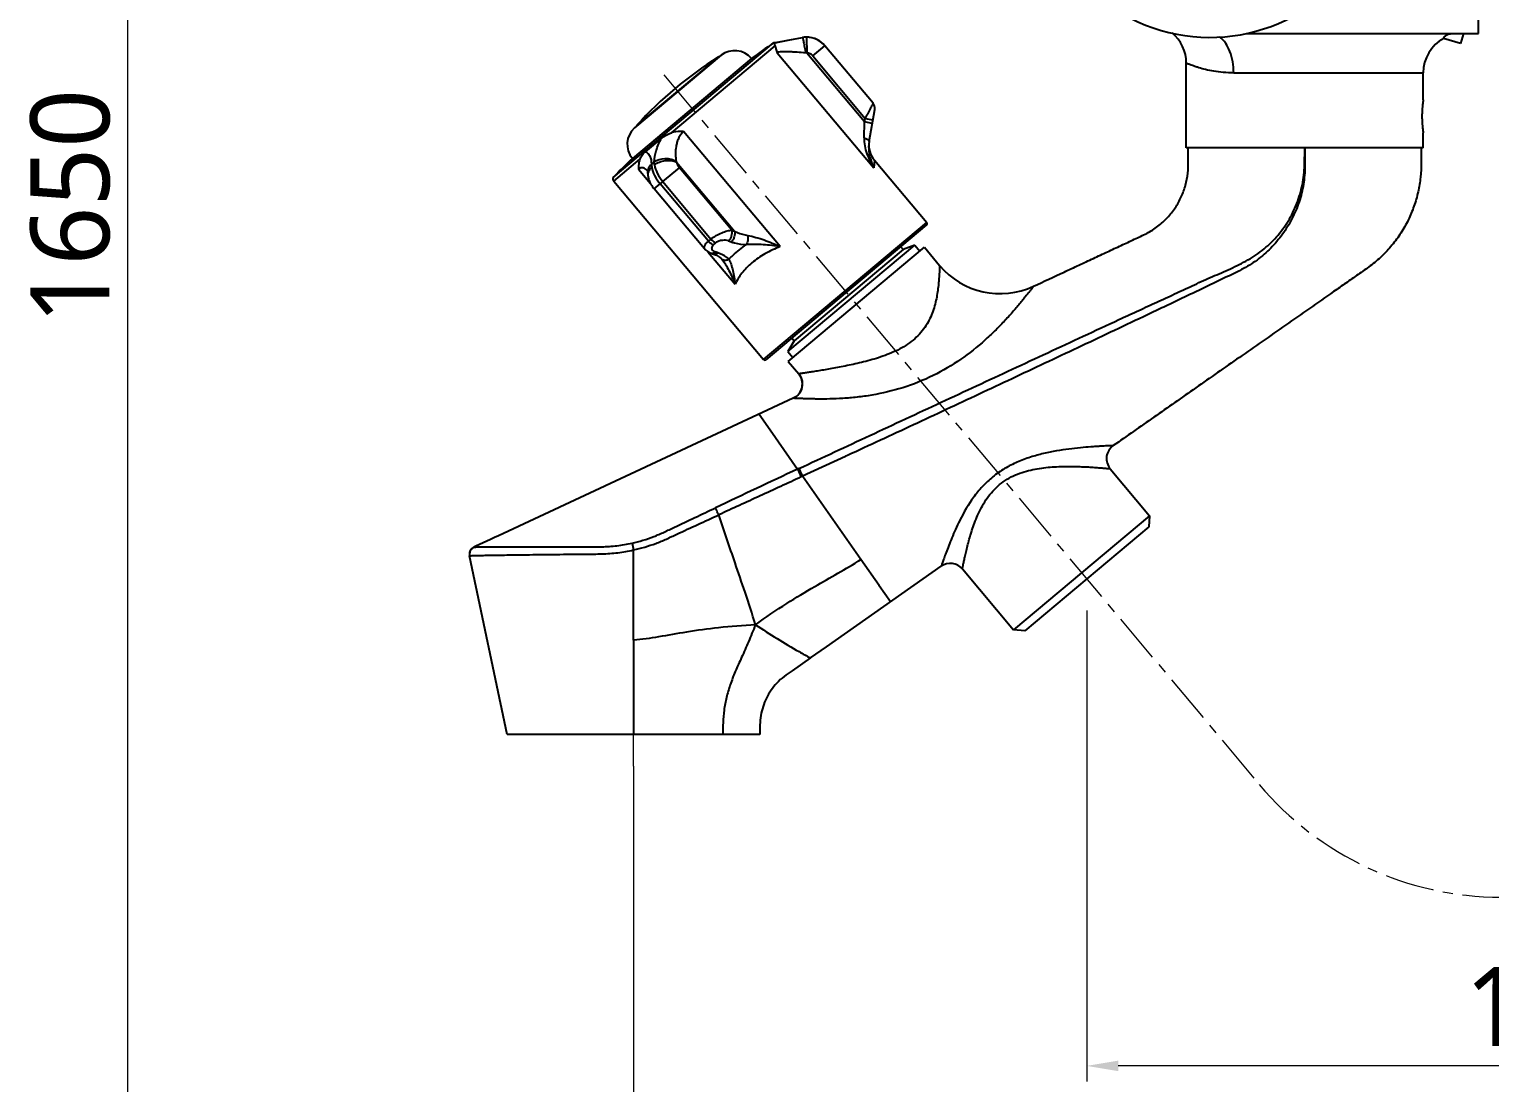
# Model space of a CAD drawing. Extents: x 0 to 1128, y 0 to 827.
# Drawn here: x 554.1 to 739, y 128.1 to 261.5 of the extents above; entities that cross this region are included whole.
import ezdxf

# ---------------------------------------------------------------- set-up
doc = ezdxf.new("R2010")
doc.units = 0
doc.header["$LTSCALE"] = 10
doc.header["$MEASUREMENT"] = 0
doc.header["$PDMODE"] = 3
doc.header["$PDSIZE"] = -10
doc.linetypes.add('CENTER', pattern=[2, 1.25, -0.25, 0.25, -0.25])
doc.linetypes.add('CENTER2', pattern=[28.575000000000003, 19.05, -3.175, 3.175, -3.175])
doc.layers.get('0').update_dxf_attribs({"linetype": 'CONTINUOUS'})
doc.layers.get('DEFPOINTS').update_dxf_attribs({"linetype": 'CONTINUOUS'})
doc.layers.add('Cneter', color=1, linetype='CENTER2', lineweight=13)
doc.styles.add('Daelim Dimension', font='')
doc.styles.get('Daelim Dimension').set_extended_font_data('NanumGothic')
doc.dimstyles.new('DEFAULT', dxfattribs={"dimscale": 2, "dimtxt": 2, "dimasz": 2, "dimexe": 0, "dimexo": 2, "dimgap": 1, "dimtad": 1, "dimdec": 1, "dimzin": 9, "dimdsep": 46, "dimtxsty": 'Daelim Dimension', "dimcen": 0.5, "dimclrd": 252, "dimclre": 252, "dimclrt": 3, "dimadec": 1, "dimazin": 0, "dimtfac": 1, "dimtdec": 1, "dimtix": 1, "dimtmove": 0, "dimatfit": 3, "dimfxl": 1, "dimtolj": 1, "dimtzin": 1, "dimlwd": 9, "dimlwe": 9, "dimarcsym": 0})

# ---------------------------------------------------------------- blocks, each defined once
blk = doc.blocks.new('*D3')
at = {"color": 5, "lineweight": 9, "ltscale": 0.5, "transparency": 16777216}
for p, q in [((806.1090623778505, 190.3389021796926), (806.1090623778505, 128.2045567462239)), ((687.9900060381503, 187.8891588290427), (687.9900060381503, 128.2045567462239)), ((802.1090623778505, 130.2045567462239), (691.9900060381503, 130.2045567462239))]:
    blk.add_line(p, q, dxfattribs=at)
at = {"color": 5, "ltscale": 0.5, "transparency": 16777216}
for points in [[(691.9900060381503, 130.8712234128906), (691.9900060381503, 129.5378900795573), (687.9900060381503, 130.2045567462239)], [(802.1090623778505, 130.8712234128906), (802.1090623778505, 129.5378900795573), (806.1090623778505, 130.2045567462239)]]:
    blk.add_solid(points, dxfattribs=at)
at = {"layer": 'DEFPOINTS', "color": 0, "ltscale": 0.5, "transparency": 16777216}
for p in [(806.1090623778505, 194.3389021796926), (687.9900060381503, 191.8891588290427), (687.9900060381503, 130.2045567462239)]:
    blk.add_point(p, dxfattribs=at)
at = {"color": 7, "ltscale": 0.5, "transparency": 16777216, "insert": (747.0495342080003, 137.6480474472254), "char_height": 10, "attachment_point": 5, "style": 'Daelim Dimension'}
blk.add_mtext('\\A1;118', dxfattribs=at)
blk = doc.blocks.new('*D4')
at = {"color": 5, "lineweight": 9, "ltscale": 0.5, "transparency": 16777216}
for p, q in [((806.1090623778505, 190.3389021796926), (806.1090623778505, 105.7116776742469)), ((630.6090625383499, 168.1606804445927), (630.6090625383499, 105.7116776742469)), ((802.1090623778505, 107.7116776742469), (634.6090625383499, 107.7116776742469))]:
    blk.add_line(p, q, dxfattribs=at)
at = {"color": 5, "ltscale": 0.5, "transparency": 16777216}
for points in [[(634.6090625383499, 108.3783443409135), (634.6090625383499, 107.0450110075802), (630.6090625383499, 107.7116776742469)], [(802.1090623778505, 108.3783443409135), (802.1090623778505, 107.0450110075802), (806.1090623778505, 107.7116776742469)]]:
    blk.add_solid(points, dxfattribs=at)
at = {"layer": 'DEFPOINTS', "color": 0, "ltscale": 0.5, "transparency": 16777216}
for p in [(806.1090623778505, 194.3389021796926), (630.6090625383499, 172.1606804445927), (630.6090625383499, 107.7116776742469)]:
    blk.add_point(p, dxfattribs=at)
at = {"color": 7, "ltscale": 0.5, "transparency": 16777216, "insert": (718.3590624581002, 115.0979437686675), "char_height": 10, "attachment_point": 5, "style": 'Daelim Dimension'}
blk.add_mtext('\\A1;175', dxfattribs=at)

msp = doc.modelspace()

# ---------------------------------------------------------------- linework, layer by layer
at = {"color": 5, "lineweight": 9, "ltscale": 0.5}
msp.add_line((566.5202751388279, 356.3479801148044), (566.5202723429082, 117.2323925733233), dxfattribs=at)
at = {"color": 7, "linetype": 'Continuous'}
for p, q in [((737.6090623778505, 260.9606804445927), (737.6090623778505, 311.2792579011926)), ((708.1955814837504, 260.9606804445927), (737.6090623778505, 260.9606804445927)), ((735.7264477165504, 260.9606804445927), (735.3376968498505, 259.6891336544927)), ((628.0109204952505, 242.7243572734927), (648.3423673868504, 259.7844668614927)), ((648.5957445075503, 259.8396831984927), (648.5279721518505, 259.7828154397927)), ((648.5957445075503, 259.8396831984927), (652.0072186494504, 260.4412181336926)), ((652.0072186559505, 260.4412181347927), (652.0078027739503, 260.4402137535926)), ((654.6033720429505, 259.6530631916927), (654.8270694377504, 259.4142360536927)), ((660.9294556606503, 252.1416958425926), (654.8270696703503, 259.4142362698927)), ((735.3376920394503, 259.6891179202927), (733.2004206126503, 260.3425473700926)), ((645.5498081232504, 257.7912968591927), (630.4587325938505, 245.1283809483926)), ((641.6816828197502, 258.2006947537927), (630.7272472831503, 249.0088319352927)), ((700.6090623778505, 246.4606804445927), (700.6090623778505, 257.1970702512927)), ((730.6090623778505, 252.5602448069927), (730.6090623778505, 255.9606804445927)), ((660.4326646141503, 247.2671496480927), (661.1482189697504, 251.3252600560926)), ((730.6090623778505, 246.4606804445927), (730.6090623778505, 248.3607740489927)), ((634.1408859787505, 247.7106167381926), (632.0936019915503, 245.9927414996927)), ((730.6090623778505, 246.4606804445927), (700.6090623778505, 246.4606804445927)), ((661.1083356136503, 244.9277577949927), (667.7452004009506, 237.0182503411926)), ((632.3776336025503, 243.3676023328927), (632.3776372331504, 243.3672045674926)), ((628.1053808262504, 242.2546044039926), (647.0620004367502, 219.6629848796927)), ((639.5861253310504, 233.6805951998927), (633.2119773943505, 241.2770089031926)), ((667.7204814389502, 236.7364272114926), (647.3438006387505, 219.6383618673926)), ((640.3933596832503, 233.1462749581926), (640.7231214056503, 233.0313735158927)), ((650.1314788977504, 220.6720943769927), (666.2184122032504, 234.1706341803927)), ((650.1997331750504, 219.4239592265927), (667.4357331452504, 233.8866804445927)), ((664.7479517337506, 233.5894749873927), (650.9591517575504, 222.0192980130926)), ((664.4265579288503, 233.9724972089926), (664.7479517337506, 233.5894749873927)), ((666.2184122032504, 234.1706341803927), (664.7479517337506, 233.5894749873927)), ((666.2184122032504, 234.1706341803927), (666.8611998129504, 233.4045897372927)), ((667.4357331452504, 233.8866804445927), (669.3712384985504, 231.5800349862927)), ((641.7123235961503, 232.4611587787927), (641.7140106385505, 232.4594342589926)), ((641.7140504605504, 232.4593830863926), (641.7845532118504, 232.3808130422927)), ((641.7805419754504, 232.3856210967926), (641.7844655662504, 232.3809421034927)), ((650.9591517575504, 222.0192980130926), (650.1314788977504, 220.6720943769927)), ((650.6377579527502, 222.4023202345927), (650.9591517575504, 222.0192980130926)), ((650.1314788977504, 220.6720943769927), (650.7742665074504, 219.9060499338927)), ((650.1997331750504, 219.4239592265927), (651.5160210333504, 217.8552684426926)), ((690.9728388401504, 205.8362501733927), (695.9651392730502, 199.8866581971926)), ((695.9651392730502, 199.8866581971926), (678.7291393028504, 185.4239369792926)), ((695.9651392730502, 199.8866581971926), (695.8418756487504, 198.4776597232927)), ((695.8418756486503, 198.4776597232927), (680.1381364276504, 185.3006579347926)), ((612.4930943208503, 196.8814763367927), (610.6282578276505, 196.0174471487927)), ((609.8284543558502, 194.7833741713927), (609.8284810214504, 194.7832035618927)), ((614.6090623781502, 172.1606804430926), (609.8284687728503, 194.7833772386927)), ((610.1527509717503, 195.7501125534927), (610.0582581842505, 195.6555292812927)), ((610.2559800590504, 195.8297796009927), (610.1527509717503, 195.7501125534927)), ((610.6282595173504, 196.0174479334926), (610.3893142962504, 195.9062844862927)), ((610.6282578276505, 196.0174471487927), (610.3921738052504, 195.9076177200927)), ((655.0232987875502, 183.2960667878927), (669.5738178702504, 193.4932955964927)), ((672.2537262733504, 193.1410337206927), (678.7291393028504, 185.4239369792926)), ((680.1381364276504, 185.3006579347926), (678.7291393028504, 185.4239369792926)), ((652.9995072663505, 181.8777776009927), (655.0232987875502, 183.2960667878927)), ((652.9995072663505, 181.8777776009927), (650.6875510141504, 180.2568295158927)), ((646.6089995634504, 172.1606804445927), (614.6090536272504, 172.1606804445927))]:
    msp.add_line(p, q, dxfattribs=at)
at = {"color": 9, "linetype": 'Continuous'}
for p, q in [((635.3981899634505, 248.3739978612927), (648.5294233480504, 259.3924109511926)), ((652.5277973604504, 260.4858219461927), (652.5285261031504, 258.4859014243926)), ((653.2949807841503, 258.1286610504927), (654.8270696682503, 259.4142362680927)), ((641.3111104323505, 257.9688646646927), (631.0198554332505, 249.3334763905927)), ((648.8004797352505, 258.5041849093927), (661.0333455236505, 243.9256231583927)), ((659.8556887299505, 249.7537272888926), (652.5285244280503, 258.4859016692926)), ((653.2949702512506, 258.1286736030927), (659.9367296198504, 250.2133330143927)), ((706.6090623776504, 255.9606804445927), (730.6090623778505, 255.9606804445927)), ((659.7924135915505, 247.7299011635926), (659.8556887299505, 249.7537272888926)), ((659.8556887299505, 249.7537272888926), (659.9367296198504, 250.2133330143927)), ((660.8404964752503, 249.5800790672927), (659.8556887222503, 249.7537272449926)), ((659.9367296198504, 250.2133330143927), (660.9215373728503, 250.0396848366927)), ((649.1768480170504, 233.9767412830927), (636.9439527845502, 248.5553381242926)), ((628.1053808262504, 242.2546044039926), (631.4133284976506, 245.0303020749926)), ((632.8704540237504, 244.3820659220927), (633.2264052611504, 244.6807447198927)), ((636.0469521362504, 244.6561993601927), (643.3741060593504, 235.9240373487927)), ((661.1083356136503, 244.9277577949927), (661.0333675593504, 243.9255968969927)), ((631.2446197115505, 243.7730077831926), (632.7641800702504, 241.9620662665927)), ((634.3097285345502, 242.1981320420927), (636.4026008742503, 243.9542604504927)), ((643.0443443684503, 236.0389387801927), (636.4026053257503, 243.9542551452927)), ((633.2119773943505, 241.2770089031926), (633.9780218378503, 241.9197965132926)), ((640.0804022092502, 234.6472627822927), (633.9780218717503, 241.9197964728926)), ((634.3097285343504, 242.1981320423927), (640.4121091827503, 234.9255979812927)), ((647.0620004367502, 219.6629848796927), (667.7452004009506, 237.0182503411926)), ((640.4121091827503, 234.9255979812927), (640.0804022092502, 234.6472627822927)), ((643.0443443684503, 236.0389387801927), (643.3741060593504, 235.9240373487927)), ((640.0125734255503, 233.3237674448927), (643.4774384369503, 229.1945021195927)), ((640.7096263684505, 234.1752445424926), (641.0413333425504, 234.4535797421926)), ((641.2983591790503, 233.1822789070927), (640.9685974880504, 233.2971803384927)), ((642.6271323584506, 234.6888563364926), (642.9568940494505, 234.5739549051927)), ((646.5090495896504, 212.7417112022927), (647.9052284402505, 210.7477593003927)), ((647.9052284402505, 210.7477593003927), (651.3812913400502, 205.7834287064927)), ((657.4468060058502, 207.3869042465927), (652.0188843345504, 204.8728781159926)), ((657.5069678540503, 207.4148140357926), (657.4468060058502, 207.3869042465927)), ((657.7003992471505, 207.5045560274927), (657.5069678540503, 207.4148140357926)), ((651.5484686166503, 205.8614536087927), (651.3812798651504, 205.7834730883927)), ((652.0188861017505, 204.8728759263927), (651.8515383411504, 204.7955533027927)), ((659.3936327146503, 194.3406515621926), (652.0187090149502, 204.8731338087927)), ((630.6092121577503, 184.1064173910927), (630.6093811684505, 195.5512508614926)), ((661.7114781104506, 191.0303748514926), (659.3936083172503, 194.3406361842927)), ((661.7297827378502, 191.0042331174927), (661.7114781104506, 191.0303748514926)), ((663.1427582432505, 188.9862933013927), (661.7297827378502, 191.0042331174927)), ((630.6090633520503, 184.1063985130926), (630.6090625383504, 172.1606860441926))]:
    msp.add_line(p, q, dxfattribs=at)
at = {"color": 7, "linetype": 'Continuous'}
for points in [[(632.3461192217503, 243.6636475855927), (632.3456805638502, 243.6644948924927), (632.3642909845503, 243.5714307404926), (632.3776108160505, 243.3676000223927)], [(632.3776372331504, 243.3672045674926), (632.3791558244502, 243.2983852494927), (632.3968731242503, 243.0679371090927), (632.4140672042504, 242.9452307067926)], [(639.5851722330503, 233.6816989932926), (639.6430739564503, 233.6166891153927), (640.0031072540505, 233.3281807250926), (640.3930592530505, 233.1463788769927)], [(640.7234326348505, 233.0312643491927), (641.1243659952504, 232.8651726204927), (641.4872735633503, 232.6513701645927), (641.7123235961503, 232.4611587787927)], [(651.5160229708504, 217.8552680100926), (651.7798131373504, 217.4499482017927), (651.9501897832504, 216.9357951404926), (651.9763266834505, 216.3939006712927), (651.8561692760504, 215.8655710455926), (651.5997986319503, 215.3904102186926), (651.2284095597504, 215.0032426654927), (650.8393671482504, 214.7610074445927)], [(650.8393670323503, 214.7610077489927), (613.5018979803503, 197.3504683443927), (612.9903109434504, 197.1124367064926), (612.4930943208503, 196.8814763367927)], [(609.8197393949504, 195.1502702850926), (609.8077620268505, 195.0331482099926), (609.8104490456503, 194.9052142446926)], [(609.8290176203504, 195.1996472014927), (609.8091750886504, 195.0586043054926), (609.8103233880504, 194.9066081747927), (609.8284875012505, 194.7831364576926)], [(609.9149107665503, 195.4429678621926), (609.8724984097503, 195.3467160550927), (609.8444807026503, 195.2619744879927), (609.8197393949504, 195.1502702850926)], [(609.9064673313505, 195.4232289439926), (609.8862853121504, 195.3810804366926), (609.8592867494503, 195.3098558381927), (609.8290176203504, 195.1996472014927)], [(610.0582581842505, 195.6555292812927), (609.9785232035504, 195.5517951350927), (609.9149107665503, 195.4429678621926)], [(610.3920832627505, 195.9075350568926), (610.3608735359503, 195.8920349300927), (610.2559800590504, 195.8297796009927)]]:
    msp.add_lwpolyline(points, dxfattribs=at)
for centre, radius, start, end in [((703.6090623778505, 282.4606804445927), 21.9998251061, 68.7625019383054, 51.11396379970549), ((695.6091185328503, 257.1970764821926), 4.9999587385, 359.9999285183011, 50.32536470069674), ((734.2167197764502, 136.7983066576927), 150, 124.9244412917005, 126.2349672383014), ((648.4055585688502, 259.2884760606926), 0.5, 78.17372837509646, 97.26059256260173), ((652.5281638110505, 257.4867954288926), 2.9999998983, 39.99999949179895, 100.0013674889961), ((652.5290026695502, 257.4860888676927), 2.9997594362, 39.9987790381033, 90.02311000760331), ((735.6090623778505, 255.9606804445927), 5, 118.6759721519967, 180), ((668.0135391089502, 215.6961850593926), 50, 122.2793443953936, 137.7206556045958), ((641.5781833648505, 257.5461786875927), 0.5, 101.1596069442011, 122.2793441725955), ((643.4034650816502, 255.9903012045927), 2.8018518519, 40.00000000000034, 127.9167466480076), ((660.1634112167503, 251.4989082337927), 1, 350.0000000000035, 39.99999998299834), ((632.6050756353502, 246.9293766028927), 2.8018518519, 132.0832533519967, 220.0000000000003), ((631.3897922713504, 248.9971034786927), 0.5, 137.7206558273051, 158.840393055698), ((663.4064068802504, 246.8560716723927), 2.9999286665, 172.1124547584009, 220.0000457230052), ((663.3934020237505, 246.8584688091927), 2.9867179459, 170.000833801701, 172.1237694288972), ((734.2167197764502, 136.7983066576927), 150, 133.7650327617031, 135.0755587082984), ((628.4884030477504, 242.5759982087927), 0.5, 162.7394074373994, 220.0000000000003), ((667.5919915123504, 236.8896928192926), 0.2, 310.0000046208949, 40.00000000000034), ((677.0312304322504, 238.0076191020927), 9.999465792999999, 220.0003849881999, 294.9996581493012), ((647.2152093253503, 219.7915424015927), 0.2, 220.0000000000003, 309.9999953790975), ((649.9834340667503, 216.5693021261927), 2.0006393107, 295.3299342796013, 39.99941129370522), ((692.5049340198505, 207.1218261826927), 2.0000176255, 125.0203153982987, 219.9999014294059), ((610.8147488394502, 194.9904858944927), 1.0078091331, 173.6980070422977, 191.8592153867008), ((610.7967895088505, 194.9917260434926), 0.9898224741, 171.9723159086016, 173.6552462542984), ((610.8119670572505, 194.9885498112927), 1.0052953821, 154.3569352918961, 171.9138663514996), ((670.7216202804505, 191.8553369545926), 2.0001161872, 40.00235221459786, 125.0209171910085), ((654.6501834181504, 173.2102317364926), 8.0485678421, 137.2120464138948, 153.6661291487978), ((654.6350130981505, 173.2293695692927), 8.0264890352, 153.7405264929006, 170.2409193915995)]:
    msp.add_arc(centre, radius, start, end, dxfattribs=at)
at = {"color": 9, "linetype": 'Continuous'}
for centre, radius, start, end in [((652.5294633025503, 257.4814498876927), 3.0043986366, 90.03185888649797, 99.99907278300029), ((652.5289204819503, 257.4858997926927), 0.9999900494, 39.99919817190023, 90.02269217559892), ((631.1923855382504, 242.4822804439926), 1.620678094, 43.84561779119328, 45.77084533440536), ((646.6909903449505, 227.1059286262927), 19.5210206694, 129.364587256703, 130.6355407243036), ((1363.00700875205, -1317.940004365207), 1681.7092666409, 115.0340224052946, 115.4264460903027), ((696.9228708586502, 186.7395509277927), 27.9740774756, 153.2370618525021, 153.3741627942953), ((838.8931180017503, 244.1331546613926), 213.874347798, 192.8944008281999, 193.1294224775999)]:
    msp.add_arc(centre, radius, start, end, dxfattribs=at)
at = {"color": 7, "linetype": 'Continuous'}
for points, start_tangent, end_tangent in [([(733.2005726457505, 260.3425012931926), (733.2016349211503, 260.3462741384927), (733.2048476836503, 260.3575890102927), (733.2108687007503, 260.3762408458927), (733.2206065653504, 260.4019462188926), (733.2553912128501, 260.4731932040927), (733.3188792867504, 260.5681956369927), (733.4263965354503, 260.6817801839927), (733.6090860511504, 260.8026237300926), (733.9123081175503, 260.9108771009927), (734.4134423514502, 260.9606804445927)], (0.928709880316573, -0.3708071711852088), (1, 0)), ([(648.5294179777504, 259.3924064449926), (648.4959288328503, 259.6540389769927), (648.5034361544504, 259.7362799366927), (648.5279721518505, 259.7828154397927)], (-0.1983781486147907, 0.9801255583608501), (0.7657708073397221, 0.6431135752153507)), ([(648.5294233480504, 259.3924109511926), (648.6318481281503, 258.9970069445927), (648.8004906027504, 258.5041719578927)], (0.1983859276758748, -0.9801239838409133), (0.351422778272065, -0.9362168717298056)), ([(730.6090623778505, 252.5613934780927), (730.6033151855504, 252.5210749152927), (730.5869820340504, 252.4031455327927), (730.5623786871506, 252.2118554642926), (730.53312631175, 251.9531389561927), (730.4782925589502, 251.2720413906926), (730.4552174623504, 250.4607614810926), (730.4782864191502, 249.6494856588926), (730.5331244523504, 248.9684075473927), (730.5623750567502, 248.7096159907927), (730.5869791462505, 248.5181496330927), (730.6033119026501, 248.4002548470927), (730.6090623778505, 248.3600740326927)], (0, -1), (0, -1)), ([(634.1408859787505, 247.7106167381926), (634.4222231397503, 247.9205899511927), (635.3982088349503, 248.3740136963926)], (0.7660669661152834, 0.6427607668697003), (0.9571064076202964, 0.2897366467883742)), ([(636.9439525581502, 248.5553383941927), (636.5493842376504, 248.5584333059927), (635.3981899634505, 248.3739978612927)], (-0.9989443655844711, 0.04593641765569763), (-0.9571072127361487, -0.2897339871821056)), ([(681.2571332258503, 228.9450001819927), (685.1317056654505, 230.7517592571926), (687.0079007741504, 231.6266345456926), (688.8382037352503, 232.4800891271926), (690.6198098629504, 233.3109834733927), (692.3478207116505, 234.1167452413926), (693.1885104663504, 234.5084291932927), (694.0101457872504, 234.8921596696927), (694.8137454324503, 235.2652992237927), (695.5944949880504, 235.6429631535926), (697.0124268869504, 236.5516524177927), (698.2189063672504, 237.6494625147927), (699.2062087260504, 238.8990700459927), (699.9689102936504, 240.2691317506926), (700.5040147841505, 241.7330593468927), (700.7919832110504, 243.2666360833927), (700.8620129542503, 244.8463008583927), (700.8585870122504, 245.6485177795927), (700.8590623778505, 246.4606958159927)], (0.9063074742058548, 0.4226189326078567), (-1.214799612293799e-07, 0.9999999999999927)), ([(730.3590623778505, 246.4606815998927), (730.2680279916503, 242.7457194477927), (729.9615187921504, 240.8947147759927), (729.4402612441504, 239.0829750708926), (728.7089547845503, 237.3375075423927), (727.7761956548507, 235.6850895980927), (726.6548169909506, 234.1506919515926), (725.3610179307502, 232.7573249464926), (723.9127695898505, 231.5274009415926), (723.1419837369504, 230.9731400777927), (722.3624406289505, 230.4326883092926), (720.8109781226503, 229.3489520269927), (719.2653952375504, 228.2698384709927), (716.1984958170503, 226.1305600741927), (713.1768654455504, 224.0225176560927), (710.2143131861503, 221.9556045935927), (707.3244633160502, 219.9401257946926), (701.7945730056504, 216.0756126583927), (696.5019730285503, 212.3643193015927), (691.3571986900504, 208.7597258962927)], (4.476464611370003e-09, -1), (-0.8189502796367606, -0.5738644783246928)), ([(631.4133284976506, 245.0303020749926), (631.2622929104505, 244.4221757893927), (631.2446354233502, 243.7729890587927)], (-0.3560685851913711, -0.9344598239837898), (0.06519063859602937, -0.9978728278891265)), ([(631.4133151912506, 245.0302909096927), (631.6887311456503, 245.5511287321926), (632.0936019915503, 245.9927414996927)], (0.356070530023333, 0.9344590829185101), (0.7660290924336475, 0.6428059034773113)), ([(632.4141081910504, 242.9450689368927), (632.5229627726503, 242.4977913716927), (633.2119770182503, 241.2770086239926)], (0.1597095806818514, -0.9871640440364648), (0.6427947223607368, -0.7660384748204123)), ([(609.9056857234505, 195.4236049220926), (610.1040549143504, 195.7015152318926)], (0.4334864521991124, 0.9011600833147386), (0.7116498831720578, 0.7025343007862297)), ([(610.1040549143504, 195.7015152318926), (610.3842438308502, 195.8964375141927)], (0.7116498833577629, 0.702534300598115), (0.9063099025256808, 0.4226137250301878)), ([(650.6875510141504, 180.2568295158927), (649.6668692585504, 179.5264841944927), (648.7435592004504, 178.6775194240927)], (-0.8188263458192998, -0.5740413011205837), (-0.6799301505383271, -0.7332768852138516)), ([(646.7246737237506, 174.5899052041926), (646.6090131926503, 173.3788906865927), (646.6090623778505, 172.1606819314927)], (-0.1686886244309946, -0.9856693908139682), (6.42780705930873e-08, -0.999999999999998))]:
    msp.add_spline(points, degree=3, dxfattribs=dict(at, start_tangent=start_tangent, end_tangent=end_tangent))
at = {"color": 9, "linetype": 'Continuous'}
for points, start_tangent, end_tangent in [([(648.5279749498504, 259.7828177875926), (650.1609074169505, 260.1092140448927), (652.0078027739503, 260.4402137535926)], (0.9750551198255755, 0.2219628646912204), (0.984759402971731, 0.1739221614940437)), ([(652.0078011834503, 260.4402087385926), (652.0143982508503, 260.4302638474927), (652.0241872847505, 260.4020027414927), (652.0370742400503, 260.3556583018927), (652.0529336588504, 260.2916865800926), (652.0716214494505, 260.2106742700926), (652.0929641110504, 260.1133776187927), (652.1427874144504, 259.8737317708927), (652.2005496724505, 259.5816543414927), (652.2640833676505, 259.2481128969927), (652.3310413093504, 258.8854155226927), (652.3988829248506, 258.5073322741927)], (0.9897568200483761, -0.142763570870606), (0.1742498730302532, -0.9847014683389788)), ([(706.6090586367504, 255.9606804445927), (706.4849211671503, 257.3841763798927), (706.1228634683503, 258.6894361407926), (704.8218147443504, 260.5339171146927)], (0, 1), (-0.8051254661074727, 0.5931045302686744)), ([(652.3988821447504, 258.5073364614926), (651.3044122948504, 258.5795343925927), (650.7727203761503, 258.6111009462927), (650.2614037319504, 258.6355765346926), (649.7824463776506, 258.6473215852927), (649.3555731201504, 258.6374179076927), (649.0134587311504, 258.5934834780927), (648.8881187106504, 258.5548292792926), (648.8004797352505, 258.5041849093927)], (-0.9977049937388562, 0.06771074854518133), (-0.7661513120603569, -0.6426602267358653)), ([(652.5285261036504, 258.4858996723927), (652.3988821447504, 258.5073364614926)], (-0.9685290957524414, 0.2489003629586716), (-0.9977041826091486, 0.06772269932755869)), ([(706.6090623776504, 255.9606804445927), (705.2769712044503, 256.0259234377927), (704.0870122153503, 256.1729753537927), (703.0564967994503, 256.3878490304926), (702.1945477932504, 256.6221149914927), (701.8296460656502, 256.7360406881926), (701.5103620216505, 256.8437172553926), (701.2378049968504, 256.9419011806926), (701.0130145537505, 257.0271787282927), (700.8370255959503, 257.0961397749927), (700.7106983810504, 257.1468163917926), (700.6663223533503, 257.1655452146927), (700.6345511330503, 257.1800651037927), (700.6154445359505, 257.1905241018927), (700.6090623778505, 257.1970702512927)], (-0.9997737738630558, 0.02126972250932439), (0, 1)), ([(660.9294556606503, 252.1416958425926), (660.9278686779503, 252.1394966995927), (660.9238828128505, 252.1320262644927), (660.9174633236503, 252.1194019933927), (660.9085754684504, 252.1017413427927), (660.8833365419505, 252.0518113925926), (660.8484176942502, 251.9833769312927), (660.8042521406503, 251.8976360200926), (660.7516151263503, 251.7957718149926), (660.6915094560504, 251.6789711093926), (660.6247838993504, 251.5486776435926), (660.4742559872502, 251.2543016122927), (660.3051599971504, 250.9259972898927), (660.1232484042503, 250.5754553546926), (659.9367296198504, 250.2133330143927)], (-0.6427876088214417, 0.7660444438448812), (-0.453433063798295, -0.8912903324139062)), ([(636.9439527845502, 248.5553381242926), (636.5714721122504, 248.1534079606926), (636.2942259744505, 247.6776248383927), (636.1055446691503, 247.1710212664926), (635.9887940579504, 246.6594247346927), (635.9182408392503, 245.6689759566927), (636.0163971241504, 244.7607877534927)], (-0.7660152157615271, -0.6428224398866464), (0.1973994210252905, -0.9803231449776549)), ([(633.2264052611504, 244.6807447198927), (633.4796098177503, 246.1119335988926), (634.1408430679503, 247.7105807317926)], (0.04221389316728522, 0.9991085963115628), (0.4739244578172568, 0.880565504822111)), ([(651.5484558994503, 205.8614716360927), (660.5464145515505, 210.0559953536927), (669.5472407362504, 214.2493409825926), (678.5507216475503, 218.4410921081927), (683.0540227591505, 220.5352513613927), (687.5588248736503, 222.6270010248926), (692.0650188319505, 224.7170347724927), (694.3197643602502, 225.7587339489926), (696.5759245768504, 226.7973195123927), (698.8312276108504, 227.8381405871926), (701.0848068714504, 228.8832854824926), (703.3450968997504, 229.9131395785926), (705.6181566654504, 230.9139641006926), (707.8638648045503, 231.9817367596926), (708.9477485220505, 232.5924116056926), (709.9757912547502, 233.2896418006926), (710.9324382942505, 234.0843197768926), (711.8157072246504, 234.9619925308926), (713.3365206564504, 236.9292824226927), (714.4884034014503, 239.1337002422927), (715.2418261842504, 241.5055577394927), (715.5581688003504, 243.9733238450926), (715.6090634820503, 246.4607080946926)], (0.9063137965252277, 0.4226053741116274), (0.01529390160539548, 0.9998830414471908)), ([(715.6090630729504, 246.4606812638926), (715.6351065086503, 244.1564997259927), (715.5806279353503, 243.0056882440927), (715.4415146201504, 241.8614739138926), (714.8877951169502, 239.6234581940927), (713.9892876419503, 237.4993885319927), (712.7853222511503, 235.5375319080927), (711.2983361299503, 233.7806749230927), (709.5620314431503, 232.2704545344927), (708.6105520994504, 231.6225549490927), (707.6115430602504, 231.0517442763926), (706.5828477049504, 230.5366607862927), (705.5463296466505, 230.0386888172927), (703.4743932632505, 229.0403739569927), (701.3997771999502, 228.0479824494927), (699.3241108891502, 227.0580812227927), (697.2474220981503, 226.0702668572927), (695.1701393005503, 225.0834461934926), (691.0141212371504, 223.1129471837927), (686.8559135996504, 221.1477769763927), (682.6957806458504, 219.1871268867927), (678.5340402233503, 217.2302594577927), (674.3706690676504, 215.2772713643927), (666.0389532122504, 211.3830250117927), (657.7003992471505, 207.5045560274927)], (0.02483255923720977, -0.9996916244531264), (-0.9071167246644808, -0.4208791368480799)), ([(659.7924135915505, 247.7299011635926), (660.1536834878502, 245.7307645072927), (661.0333455236505, 243.9256231583927)], (-0.03124321731902595, -0.9995118115217829), (0.519126997056024, -0.8546971164848953)), ([(659.7924115701503, 247.7298967164926), (660.1986777959505, 247.5626857294927), (660.3354849260504, 247.4644455493927), (660.4153412177502, 247.3646780169927)], (0.9602744180539545, -0.2790574170867694), (0.4479411288178583, -0.8940630543274805)), ([(660.4326619070503, 247.2671501254927), (660.3823199571502, 246.3577828372927), (660.6049658974503, 245.0976991747926), (661.0333576328503, 243.9255815724926)], (-0.1736478293458698, -0.9848078144305457), (0.4010898266678962, -0.9160387278622653)), ([(660.4153412177502, 247.3646780169927), (660.4259529395504, 247.3395168073927), (660.4326676743503, 247.2671297063926)], (0.4479411290230472, -0.8940630542246772), (-0.1736312693268245, -0.9848107342591041)), ([(632.0936393651505, 245.9927728597926), (632.4207537668503, 245.7796033607926), (632.6638298131502, 245.4274001882927), (632.8149857460503, 244.9555571012927), (632.8704540237504, 244.3820659220927)], (0.9361310714368416, -0.3516512719876198), (0.01168576336178567, -0.9999317191361881)), ([(632.8704683400504, 244.3820630544927), (632.5024553875503, 243.9087225215927), (632.3776393109506, 243.3676023845927)], (-0.7516154294250063, -0.6596015814491833), (0.00901997732584932, -0.9999593191770559)), ([(632.8704627697502, 244.3820601442926), (632.8721463377503, 244.2950247704927), (632.9016723763502, 244.0175658528926)], (-0.004216239433520361, -0.999991111623018), (0.1633154984532681, -0.9865738938188872)), ([(633.2523409838504, 244.3118124503927), (633.2392414710503, 244.4075251912927), (633.2264134381503, 244.6807391340927)], (-0.15611472016148, 0.9877389301576116), (0.02708736840789027, 0.9996330699175249)), ([(633.2263986529504, 244.6807453662927), (634.5851843496503, 245.1411643224926), (635.3478048181503, 245.0536732435926), (636.0164016682504, 244.7607916714927)], (0.7803737607109354, 0.6253133563213501), (0.8370588709869582, -0.5471128279450584)), ([(633.2523595276505, 244.3118027703927), (633.8726240414503, 244.6759183411926), (634.6206879890506, 244.8690817627927), (635.3838475992502, 244.8621940313926), (636.0469489978504, 244.6561986823927)], (0.770080679754247, 0.637946507686371), (0.8889807730966417, -0.4579445218195077)), ([(633.2523595276505, 244.3118027703927), (633.6075677911504, 243.2645017609927), (634.3097345767503, 242.1981371661927)], (0.1559494872195318, -0.9877650314907718), (0.6384988811191353, -0.7696227509693384)), ([(636.0163971241504, 244.7607877534927), (636.0469511656502, 244.6562005169927)], (0.1974923788554044, -0.9803044222556754), (0.3471519923137151, -0.9378088793739471)), ([(636.0469521362504, 244.6561993601927), (636.1667377952504, 244.3082853724926), (636.4026053257503, 243.9542551452927)], (0.1597023665671536, -0.9871652111540655), (0.6427997194448221, -0.7660342816621579)), ([(632.3228568193504, 243.6435866769927), (632.0791813990504, 243.8323691928927), (631.8104503742502, 243.9361211782926), (631.5258427814504, 243.9255701651927), (631.2446197115505, 243.7730077831926)], (-0.7166819193512199, 0.6974001910489067), (-0.7660860329456237, -0.642738041604538)), ([(632.4403551027503, 243.3489576860927), (632.4169105681503, 243.2472706693927), (632.4141047237504, 242.9451043690927)], (-0.2746160602808776, -0.9615539607509344), (0.1595778999061662, -0.9871853391646057)), ([(632.9016892627503, 244.0175535955927), (632.7409672257504, 243.8632674705927), (632.4403551027503, 243.3489576860927)], (-0.7619549954299324, -0.6476299753249319), (-0.274616060273998, -0.9615539607528992)), ([(632.9016892627503, 244.0175535955927), (633.2652469547502, 242.9772610630927), (633.9780248139505, 241.9197990719927)], (0.1634470901966462, -0.9865521013642663), (0.6470686406879311, -0.7624317505444491)), ([(640.4121091830502, 234.9255979808927), (641.0445392597503, 235.3678753738926), (641.7704184139502, 235.7284125045927), (642.4674771213504, 235.9596882385927), (643.0443443684503, 236.0389387800927)], (0.766150060250356, 0.642661719085847), (0.9999999987211406, -5.057389311649952e-05)), ([(640.4121091827503, 234.9255979812927), (640.7196298542503, 234.6319690566927), (641.0413333423503, 234.4535797419927)], (0.6427876097770273, -0.7660444430430499), (0.9443174246686347, -0.3290358665361537)), ([(642.6271323517503, 234.6888563388926), (642.8622683546505, 234.9622767466927), (643.0240998730503, 235.3147841600926), (643.0880600475502, 235.6928413624926), (643.0443443616505, 236.0389387824926)], (0.766044443118219, 0.642787609687444), (-0.2963669489127704, 0.9550741497874056)), ([(643.3741060593504, 235.9240373487927), (643.4178253738505, 235.5780405269927), (643.3539127116505, 235.2000482167927), (643.1920845116504, 234.8474626831926), (642.9568940494505, 234.5739549051927)], (0.2963669489533825, -0.9550741497748033), (-0.766044443134423, -0.642787609668133)), ([(643.3741096105505, 235.9240331166927), (643.7648089431505, 235.7514159934927), (645.0740249297503, 235.3797034183927)], (0.8994051244035061, -0.4371160282999398), (0.9845659256679808, -0.175014108041472)), ([(645.0740220764503, 235.3797070762927), (645.0688438093503, 234.7526482114927), (645.0020618488504, 234.4647736721926), (644.9000231428504, 234.2337121416927)], (0.1379615496527969, -0.9904375855233882), (-0.5142692389411746, -0.8576287949217105)), ([(645.0740249297503, 235.3797034183927), (646.1004442712506, 235.1418387042926), (647.1407126814502, 234.8115548597926), (649.1768480170504, 233.9767412830927)], (0.9845702479627612, -0.1749897906351879), (0.9084716112540685, -0.4179465654188783)), ([(640.0804022097504, 234.6472627816927), (639.7758169832505, 234.3526583694927), (639.5877771505502, 234.0817274137927), (639.5404212169503, 233.9618033240927), (639.5248277557503, 233.8542619299926), (639.5401093883504, 233.7605884703926), (639.5848416207505, 233.6821356342926)], (-0.7705612171140563, -0.6373659942919014), (0.6412315925303507, -0.7673474081151188)), ([(640.7096261560505, 234.1752443642926), (640.3879494570504, 234.3536124997927), (640.0804019964503, 234.6472626036926)], (-0.9443174246467497, 0.3290358665989628), (-0.6427876097507773, 0.766044443065076)), ([(640.3931431907504, 233.1463540239927), (640.6768825831505, 233.1392001726927), (640.9685974880504, 233.2971803384927)], (0.9440692192282414, -0.3297473416204881), (0.7660444430975694, 0.6427876097120532)), ([(640.7096263684505, 234.1752445424926), (640.5138946053503, 233.9043365935926), (640.4963334635504, 233.7708090119927), (640.5249442197503, 233.6475050186926), (640.6917843335505, 233.4417101490927), (640.9685974880504, 233.2971803384927)], (-0.7660084005176281, -0.6428305611406673), (0.9442997756107685, -0.3290865141288112)), ([(641.2983592105504, 233.1822788960926), (641.0070064836505, 233.0243922351927), (640.7235118234503, 233.0312476836926)], (-0.76604444316011, -0.6427876096375205), (-0.9445334616754008, 0.3284151941909577)), ([(642.6271323584506, 234.6888563364926), (642.2693483325502, 234.7654440287927), (641.8538225558505, 234.7625670777927), (641.4167141603502, 234.6618917182926), (641.0413333425504, 234.4535797421926)], (-0.9443349966191962, 0.3289854315318887), (-0.766079608269351, -0.6427456991640459)), ([(642.6742755209505, 232.3661031239927), (642.3966065411505, 232.6110788652927), (641.2983591790503, 233.1822789070927)], (-0.6990597130306541, 0.7150632962315292), (-0.9443168332524084, 0.3290375638679314)), ([(642.6742755209505, 232.3661031239927), (643.1705594308505, 232.8524816779927), (644.8999958694503, 234.2336792129927)], (0.6945687472687753, 0.7194263376590296), (0.8225280967094536, 0.568724476458965)), ([(642.9568940494505, 234.5739549051927), (643.3979073776504, 234.4411144527927), (644.8999958694503, 234.2336792129927)], (0.9443131956035701, -0.3290480035024886), (0.9994674481792482, -0.03263158025689363)), ([(649.1768475575504, 233.9767418306926), (647.2463407524504, 233.0555572247927), (645.5961034422503, 231.9113670604926), (644.3231149938504, 230.5996667433927), (643.4774703084504, 229.1944641368926)], (-0.9298635688246061, -0.3679045302422451), (-0.4029183290109039, -0.9152359368747828)), ([(649.1768490311504, 233.9767432135926), (648.1089313316504, 234.1089124363926), (647.0315988164502, 234.2026640445927), (644.8999956998505, 234.2336797594927)], (-0.9908151403422142, 0.135223362140714), (-0.9987114853834397, -0.05074809319771374)), ([(641.7140267714503, 232.4594500812927), (641.9078094377505, 232.3238443414926), (642.1465009553503, 232.2606233448927), (642.6742790739504, 232.3660959814927)], (0.7008378313143943, -0.7133206391227839), (0.8968338278348775, 0.4423675906427161)), ([(641.7845688167504, 232.3808206032926), (642.2541065595503, 231.7126870756927), (642.6875253379503, 230.9327369114927), (643.4774384369503, 229.1945021195927)], (0.6419222562800944, -0.7667697287271278), (0.3793310249078978, -0.9252610299490215)), ([(642.6742755128503, 232.3661031499926), (642.8255285576504, 232.0742547457926), (642.9530210461503, 231.7328752053926), (643.1614368450503, 230.9553009601927), (643.3299032926504, 230.0987561534927), (643.4774634162504, 229.1944482354926)], (0.5408559329269478, -0.8411152476431045), (0.1495678652658568, -0.9887514620367519)), ([(669.3712384985504, 231.5800349862927), (669.3716353682503, 231.5736459280927), (669.3715738212504, 231.5560168612927), (669.3710400901505, 231.5272342685926), (669.3700191832504, 231.4874141305927), (669.3664416706501, 231.3754673603926), (669.3606710442505, 231.2220261063926), (669.3524739489503, 231.0294829404926), (669.3415372238505, 230.8005574727927), (669.3274508245504, 230.5381910189926), (669.3096208001505, 230.2454438425926), (669.2595576909505, 229.5808968388926), (669.1831988428503, 228.8297070499926), (669.0696563791503, 228.0116814041927), (668.9048652819504, 227.1440017525927), (668.3467653675502, 225.3244484292927), (667.3389710335505, 223.5217874062927), (665.7794257737505, 221.9432728207926), (663.7946381176503, 220.7448316872927), (661.6295736924503, 219.8993761854927), (659.4588635289504, 219.2944231587927), (657.3876707301504, 218.8394739309927), (656.4153980745505, 218.6512569984927), (655.4990823067503, 218.4840831495927), (654.6494561848504, 218.3362993680926), (653.8776907617503, 218.2074990459927), (653.1954817389503, 218.0977530071926), (652.6149179934505, 218.0072441585927), (652.3663740053503, 217.9694523415927), (652.1473883096505, 217.9369257846926), (651.9592402348503, 217.9097225611927), (651.8031252112505, 217.8878692628927), (651.6800721807504, 217.8713975955927), (651.5908781689504, 217.8603913613927), (651.5591561816505, 217.8569808633927), (651.5360892433505, 217.8549846008927), (651.5217027995504, 217.8544110543926), (651.5160210333504, 217.8552684426926)], (0.6430030992038607, -0.7658635742834558), (-0.6425835490031235, 0.766215624057974)), ([(681.2571332258503, 228.9450001819927), (681.2477748231504, 228.9329804382926), (681.2207036274503, 228.8976434820927), (681.1764723525503, 228.8396282942927), (681.1156333920503, 228.7595757052927), (681.0387126750502, 228.6582794760926), (680.9461902822504, 228.5367983097927), (680.7162463682503, 228.2376252082926), (680.4302159162503, 227.8713160746926), (680.0937751589504, 227.4483278255927), (679.7123332747503, 226.9787864893926), (679.2899904629503, 226.4713372286927), (678.3361128998504, 225.3730080977926), (677.2529749133505, 224.2040958315927), (676.0513620377503, 223.0031713162927), (674.7352350728502, 221.8019055125927)], (-0.9063447770068773, -0.4225389274284136), (-0.7552273637216123, -0.6554629120599453)), ([(674.7352350728502, 221.8019055125927), (671.6366442464505, 219.4275767916927), (668.0783530958504, 217.4131106987927), (664.2119127972503, 215.9465006310926), (660.3089667892505, 215.0810690330927), (658.4411759373504, 214.8474552791927), (656.6820369780503, 214.7179948019927), (655.0727971508504, 214.6666094208927), (653.6570337695503, 214.6668605965926), (653.0354955275502, 214.6782856268927), (652.4792953412505, 214.6933960476927), (651.9952215929504, 214.7102723820927), (651.5899461402505, 214.7270628318927), (651.2668526797504, 214.7412934465927), (651.0268491064503, 214.7500255648927), (650.9390611907504, 214.7518619375927), (650.8752558370502, 214.7528791499927), (650.8377737807505, 214.7539923751927), (650.8289557569503, 214.7561167858927)], (-0.7552273637202336, -0.6554629120615338), (0.9063072385322428, 0.4226194380102036)), ([(691.3571902101503, 208.7597378559926), (691.3432666092503, 208.7585765573926), (691.3047480328503, 208.7569846707926), (691.2416729657502, 208.7546380961927), (691.1540820261503, 208.7512134485927), (691.0423488591505, 208.7464989077927), (690.9075386899503, 208.7405143345927), (690.5732872841504, 208.7249217578927), (690.1600862832504, 208.7041334745927), (689.6759500202504, 208.6766912374927), (689.1295570699504, 208.6417794152927), (688.5299878633505, 208.5991403446927), (687.1999516149504, 208.4853789570927), (685.7339104962505, 208.3205950339927), (684.1690741528503, 208.0850521059926), (682.5374427522504, 207.7560605113927), (680.8700945204505, 207.3000138018926), (679.2048551278504, 206.6773716703927), (677.5936873977503, 205.8507912009927), (676.1002980020503, 204.8056741865927), (674.7815827300503, 203.5672787970927), (673.6614874217503, 202.1967614881927), (671.9454525834503, 199.3362801426927)], (-0.8371602575211856, -0.5469576795576256), (-0.4503025395945663, -0.8928760400160171)), ([(651.8515383411504, 204.7955533027927), (651.7386692459504, 205.0528570503927), (651.3812798651504, 205.7834730883927)], (-0.391153900235582, 0.9203252828921373), (-0.4764867830007815, 0.8791816340356334)), ([(652.0188861017505, 204.8728759263927), (651.9059409444503, 205.1303950469927), (651.5484686166503, 205.8614536087927)], (-0.3911185329621173, 0.920340313782658), (-0.4763083189228461, 0.8792783321138378)), ([(672.2537262733504, 193.1410337206927), (672.2554838266503, 193.1450756977927), (672.2584715192502, 193.1598633236927), (672.2628794681505, 193.1850778944927), (672.2688977901503, 193.2204007064926), (672.2865260208505, 193.3200962380926), (672.3126186764503, 193.4565578431927), (672.3471825805505, 193.6281588476926), (672.3898438056503, 193.8335046718927), (672.4402421718505, 194.0711772802927), (672.4982607948505, 194.3393451728927), (672.6375291310505, 194.9584169275927), (672.8084593559506, 195.6736679772927), (673.0120362493503, 196.4701549309926), (673.2518974757504, 197.3331610272926), (673.5373433153504, 198.2472524676926), (673.8790615715504, 199.1972913918926), (674.2896615812506, 200.1692900127927), (674.7844279902504, 201.1463692352926), (676.1079653909505, 203.0081419643927), (676.9612883592504, 203.8230302583927), (677.9307971135504, 204.5091330870927), (680.0826298771503, 205.4516280885927), (682.3008985318504, 205.9230982640927), (684.4432427263505, 206.1071691789926), (685.4625554275503, 206.1297731923926), (686.4360526798505, 206.1231310055927), (687.3541166620503, 206.0954719274927), (688.2052006281504, 206.0547393107926), (688.9763728424505, 206.0044678626926), (689.6496346830504, 205.9534504058927), (689.9430610290506, 205.9301259396926), (690.2045054238504, 205.9085163896926), (690.4314687215506, 205.8890175727927), (690.6217958617503, 205.8717317042927), (690.7733913113502, 205.8568336225927), (690.8830782282503, 205.8461514822927), (690.9212877722503, 205.8429408452927), (690.9486728520503, 205.8406552169927), (690.9728388401504, 205.8362501733927)], (0.6427878930177868, -0.7660442053757436), (0.6427876096979324, -0.7660444431094181)), ([(651.8516288766505, 204.7954251219927), (646.6244959836504, 202.3873384002927), (644.0095152171502, 201.1882407127927), (641.3949283166503, 199.9885687967927)], (-0.9078274708714777, -0.4193438721754458), (-0.9076860959971802, -0.4196497958219424)), ([(630.4121255080504, 196.4060952268927), (633.1573488974504, 197.2438139617927), (634.4768448283503, 197.8062005933926), (635.7730142742503, 198.4216562791926), (638.3677034240504, 199.6475757269927), (640.9616099139503, 200.8743661785927)], (0.9759175205443934, 0.2181398475622548), (0.9036843499023334, 0.4281992477125542)), ([(630.6095635257504, 195.5512901057926), (633.4115073544504, 196.3791796221926), (634.7623904047505, 196.9334861648927), (636.0882723508503, 197.5462508043926), (638.7400941707504, 198.7712010249926), (641.3949079665504, 199.9885595007926)], (0.977575984548556, 0.2105829870476758), (0.9089275994499763, 0.4169539770263663)), ([(641.3949079665504, 199.9885595007926), (641.2890955180503, 200.2217508632926), (640.9615320852504, 200.8745234823926)], (-0.4037798878403518, 0.9148561647470236), (-0.4826136346764069, 0.875833362931801)), ([(646.0379127938504, 186.0741304580927), (644.7212198516504, 190.2031391348926), (643.4612577066505, 193.9123564940926), (641.3949283338504, 199.9885687458927)], (-0.2815536536558528, 0.9595454862136762), (-0.3201189352192008, 0.9473773626776846)), ([(671.9153818746504, 199.2764766004927), (671.3779639835504, 198.1467119470927), (670.9143857167503, 197.0770637693927), (670.5182170305502, 196.0937409145927), (670.1876987455503, 195.2253017452927), (670.0475793429505, 194.8436712821926), (669.9250860100503, 194.5024967674927), (669.8207927405504, 194.2057176479927), (669.7346253247504, 193.9564949471927), (669.6662558561502, 193.7576850250927), (669.6386435136503, 193.6780773383927), (669.6154758130504, 193.6121569161926), (669.5970662082505, 193.5603202596926), (669.5837568801503, 193.5229670743927), (669.5758900101505, 193.5004970657927), (669.5738077792503, 193.4933099393926)], (-0.4481647217905109, -0.893950995380862), (0.8438868325419443, 0.5365212147364954)), ([(610.3909852975503, 195.9071298780926), (610.4454087149504, 195.9174402032926), (610.5428321113504, 195.9210821860927), (610.6863712590505, 195.9226501860927), (610.8778559325503, 195.9247182003927), (611.3970667084504, 195.9293954501927), (612.0928170249504, 195.9347328799927), (612.9573985767502, 195.9403983614927), (613.9815920514502, 195.9455040812927), (615.1565974852504, 195.9493637966926), (616.4724067678503, 195.9522037179927), (619.4793674498505, 195.9566046238926), (621.1426965255505, 195.9563573903927), (622.8931838350504, 195.9566729832927), (624.7151987744503, 195.9540966519927), (625.6474163556504, 195.9504448932926), (626.5913235669505, 195.9557273127926), (627.5447237489502, 195.9929753971927), (628.5026782880504, 196.0794573070926), (630.4121255080504, 196.4060952268927)], (0.9097340696263551, 0.4151914288145536), (0.9758095280044015, 0.2186224257843355)), ([(609.8284799554503, 194.7831995760927), (609.8335729792502, 194.7912165393927), (609.8406610298505, 194.7959737434927), (609.8509623065504, 194.8006063207927), (609.8813830721504, 194.8080127268926), (609.9246939227505, 194.8137472042927), (609.9806550627504, 194.8186413579926), (610.0492010318503, 194.8227214780927), (610.1301794265505, 194.8264208535927), (610.2234384863505, 194.8301782031926), (610.4466379205505, 194.8375078685927), (610.7183008071504, 194.8448730884926), (611.0379409391503, 194.8522607198926), (611.4051407285504, 194.8594757277926), (611.8191238346503, 194.8670243643926), (612.2785575592502, 194.8754476178927), (613.3285086030505, 194.8933380247927), (614.5442850076504, 194.9109597912927), (615.9150175409504, 194.9286030798926), (617.4284471890505, 194.9474551469927), (619.0696148033503, 194.9667767583927), (620.8224648764503, 194.9857717818927), (622.6702517712506, 195.0055564523926), (624.5950428674505, 195.0234960456926), (626.5777558338505, 195.0533298449927), (628.5955587444505, 195.2022167701926), (630.6095634812505, 195.5512901197927)], (0.1829170012263507, -0.9831283591995297), (0.9763884947743945, 0.2160220064534912)), ([(646.0379128019504, 186.0741304305926), (650.0079940538503, 188.7646699696926), (653.5616284426505, 190.9232777809926), (659.3936327146503, 194.3406515621926)], (0.8134997964971727, 0.5815651993534847), (0.8459742183777358, 0.5332238008943142)), ([(646.0379129758503, 186.0741304689926), (641.3627430759504, 185.6930930838927), (637.2922833708503, 185.1432149366926), (633.7666022492504, 184.5352769722926), (630.6090633520503, 184.1063985130926)], (-0.998218111099563, -0.05967078575668804), (-0.9946951974381602, -0.1028662441885569)), ([(646.0379129758503, 186.0741304688927), (645.1546440240504, 183.9213288101927), (644.2915571141502, 181.9540827410927), (643.4942342461504, 180.1709376170926), (642.8469788509506, 178.4773207241926), (642.3707416548505, 176.8450750101927), (642.0670994691504, 175.2533283681927), (641.9325529394505, 173.6932913456927), (641.9227708768503, 172.1606819113927)], (-0.3675922821621573, -0.9299870504984556), (3.099422182080311e-08, -0.9999999999999997)), ([(646.0379129127505, 186.0741305098927), (651.5644559309503, 182.6673067802927), (652.9995072663505, 181.8777776009927)], (0.8386538815276069, -0.5446647289835083), (0.8828039278911123, -0.4697416576162094))]:
    msp.add_spline(points, degree=3, dxfattribs=dict(at, start_tangent=start_tangent, end_tangent=end_tangent))
at = {"layer": 'Cneter', "color": 1, "linetype": 'CENTER', "lineweight": 5, "ltscale": 0.5}
for p, q in [((634.436226173156, 255.7120683799565), (709.8344849881346, 165.8559225621289)), ((630.6090625383499, 168.1606804445927), (630.6090625383499, 190.5913114844402))]:
    msp.add_line(p, q, dxfattribs=at)
msp.add_arc((740.4762627128555, 191.567426949636), 40, 220.0000000000852, 270, dxfattribs=at)

# ---------------------------------------------------------------- texts
at = {"color": 7, "ltscale": 0.5, "insert": (559.2909811704662, 239.0340345595041), "char_height": 10, "attachment_point": 5, "rotation": 90, "style": 'Daelim Dimension'}
msp.add_mtext('\\A1;1650', dxfattribs=at)

# ---------------------------------------------------------------- dimensions: what is measured, and where the dimension line sits
at = {"color": 5, "ltscale": 0.5}
for base, p2, picture, middle in [((630.6090625383499, 107.7116776742469), (630.6090625383499, 172.1606804445927), '*D4', (718.3590624581002, 107.7116776742469)), ((687.9900060381503, 130.2045567462239), (687.9900060381503, 191.8891588290427), '*D3', (747.0495342080003, 130.2045567462239))]:
    dim = msp.add_linear_dim(base=base, p1=(806.1090623778505, 194.3389021796926), p2=p2, dimstyle='DEFAULT', override={"dimtxt": 5, "dimexe": 1, "dimdec": 0, "dimclrd": 5, "dimclre": 5, "dimclrt": 7}, dxfattribs=at)
    dim.commit()
    dim.dimension.update_dxf_attribs({"geometry": picture, "text_midpoint": middle, "dimtype": 160})

doc.saveas('drawing.dxf')
